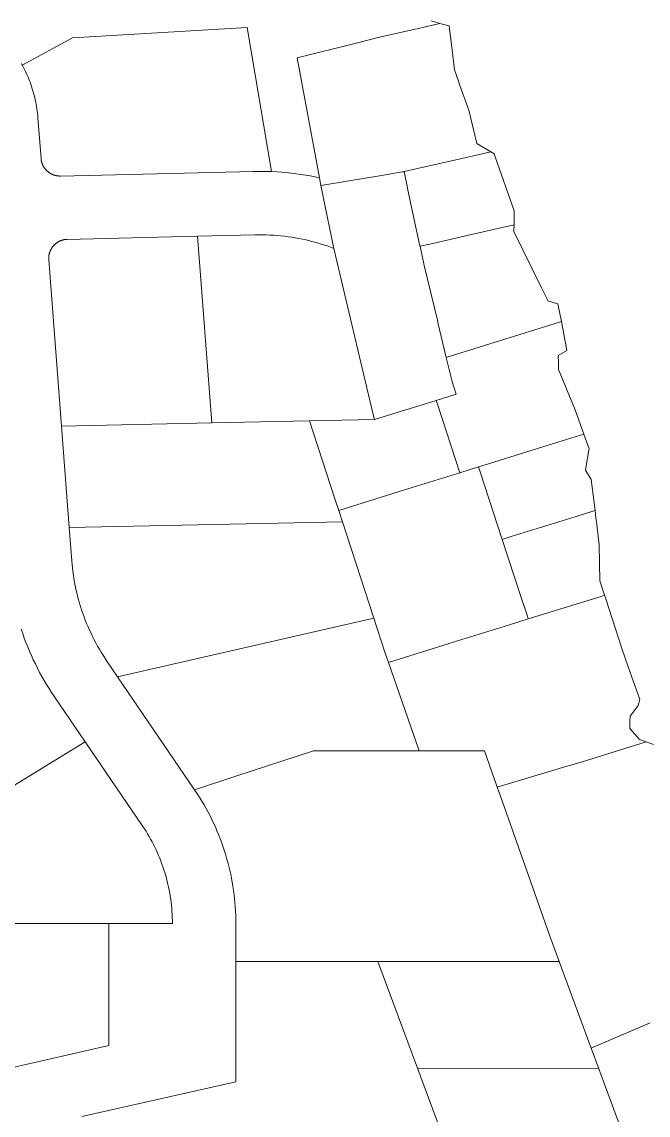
# Model space of a CAD drawing. Header units: feet. Extents: x 865220 to 2774701, y -2240498 to 961524.
# Drawn here: x 2770849 to 2771343, y 956421 to 957282 of the extents above; entities that cross this region are included whole.
import ezdxf

# ---------------------------------------------------------------- set-up
doc = ezdxf.new("R2010")
doc.units = ezdxf.units.FT
doc.header["$LTSCALE"] = 0.015
doc.header["$MEASUREMENT"] = 0
doc.layers.add('Parcels', color=7, linetype='Continuous', lineweight=0)

msp = doc.modelspace()

# ---------------------------------------------------------------- linework, layer by layer
at = {"layer": 'Parcels', "lineweight": 5, "ltscale": 100}
for p, q in [((2771178.51, 957281.05), (2771163.64, 957277.65)), ((2771163.64, 957277.65), (2771178.51, 957281.05)), ((2771178.51, 957281.05), (2771171.65, 957282.97)), ((2771185.74, 957279.03), (2771178.51, 957281.05)), ((2771026.46, 957277.67), (2770888.78, 957269.75)), ((2770888.78, 957269.75), (2771026.46, 957277.67)), ((2771045.63, 957164.29), (2771026.46, 957277.67)), ((2771130.82, 957270.15), (2771163.64, 957277.65)), ((2771187.99, 957259.88), (2771185.74, 957279.03)), ((2770849.27, 957248.22), (2770888.78, 957269.75)), ((2771112.45, 957265.54), (2771065.98, 957253.87)), ((2771130.82, 957270.15), (2771112.45, 957265.54)), ((2771112.45, 957265.54), (2771130.82, 957270.15)), ((2771189.82, 957244.33), (2771187.99, 957259.88)), ((2770848.59, 957249.45), (2770849.27, 957248.22)), ((2770849.27, 957248.22), (2770849.46, 957247.87)), ((2770849.46, 957247.87), (2770850.3, 957246.27)), ((2771065.98, 957253.87), (2771083.43, 957159.3)), ((2771083.43, 957159.3), (2771065.98, 957253.87)), ((2770850.3, 957246.27), (2770851.12, 957244.66)), ((2770851.12, 957244.66), (2770851.91, 957243.04)), ((2770851.91, 957243.04), (2770852.67, 957241.4)), ((2770852.67, 957241.4), (2770853.4, 957239.75)), ((2770853.4, 957239.75), (2770854.1, 957238.08)), ((2770854.1, 957238.08), (2770854.77, 957236.41)), ((2771193.04, 957235.44), (2771189.82, 957244.33)), ((2770854.77, 957236.41), (2770855.42, 957234.72)), ((2770855.42, 957234.72), (2770856.03, 957233.02)), ((2770856.03, 957233.02), (2770856.61, 957231.31)), ((2770856.61, 957231.31), (2770857.17, 957229.59)), ((2770857.17, 957229.59), (2770857.69, 957227.86)), ((2771194.26, 957232.06), (2771193.04, 957235.44)), ((2771201.3, 957212.63), (2771194.26, 957232.06)), ((2770857.69, 957227.86), (2770858.19, 957226.13)), ((2770858.19, 957226.13), (2770858.65, 957224.38)), ((2770858.65, 957224.38), (2770859.08, 957222.63)), ((2770859.08, 957222.63), (2770859.49, 957220.86)), ((2770859.49, 957220.86), (2770859.86, 957219.1)), ((2770859.86, 957219.1), (2770860.2, 957217.32)), ((2770860.2, 957217.32), (2770860.51, 957215.54)), ((2770860.51, 957215.54), (2770860.79, 957213.76)), ((2770860.79, 957213.76), (2770861.04, 957211.97)), ((2771207.63, 957186.28), (2771201.3, 957212.63)), ((2770861.04, 957211.97), (2770861.25, 957210.18)), ((2770861.25, 957210.18), (2770861.44, 957208.38)), ((2770861.44, 957208.38), (2770861.59, 957206.58)), ((2770861.59, 957206.58), (2770864.03, 957174.64)), ((2771218.52, 957179.72), (2771204.9, 957176.61)), ((2771218.52, 957179.72), (2771207.63, 957186.28)), ((2771221.12, 957178.15), (2771218.52, 957179.72)), ((2771218.52, 957179.72), (2771218.52, 957179.72)), ((2771221.88, 957176.01), (2771221.12, 957178.15)), ((2770864.03, 957174.64), (2770864.05, 957174.38)), ((2770864.05, 957174.38), (2770864.08, 957174.11)), ((2770864.08, 957174.11), (2770864.11, 957173.85)), ((2770864.11, 957173.85), (2770864.15, 957173.6)), ((2770864.15, 957173.6), (2770864.19, 957173.34)), ((2770864.19, 957173.34), (2770864.23, 957173.08)), ((2770864.23, 957173.08), (2770864.28, 957172.82)), ((2770864.28, 957172.82), (2770864.34, 957172.57)), ((2770864.34, 957172.57), (2770864.4, 957172.31)), ((2770864.4, 957172.31), (2770864.46, 957172.06)), ((2770864.46, 957172.06), (2770864.53, 957171.8)), ((2770864.53, 957171.8), (2770864.6, 957171.55)), ((2770864.6, 957171.55), (2770864.67, 957171.3)), ((2770864.67, 957171.3), (2770864.75, 957171.05)), ((2770864.75, 957171.05), (2770864.84, 957170.8)), ((2770864.84, 957170.8), (2770864.93, 957170.56)), ((2770864.93, 957170.56), (2770865.02, 957170.31)), ((2770865.02, 957170.31), (2770865.12, 957170.07)), ((2770865.12, 957170.07), (2770865.22, 957169.83)), ((2770865.22, 957169.83), (2770865.33, 957169.59)), ((2770865.33, 957169.59), (2770865.43, 957169.35)), ((2770865.43, 957169.35), (2770865.55, 957169.12)), ((2770865.55, 957169.12), (2770865.67, 957168.88)), ((2771150.36, 957164.27), (2771190.03, 957173.21)), ((2771204.9, 957176.61), (2771190.03, 957173.21)), ((2771190.03, 957173.21), (2771204.9, 957176.61)), ((2771237.07, 957133.26), (2771221.88, 957176.01)), ((2770865.67, 957168.88), (2770865.79, 957168.65)), ((2770865.79, 957168.65), (2770865.92, 957168.42)), ((2770865.92, 957168.42), (2770866.05, 957168.2)), ((2770866.05, 957168.2), (2770866.18, 957167.97)), ((2770866.18, 957167.97), (2770866.32, 957167.75)), ((2770866.32, 957167.75), (2770866.46, 957167.53)), ((2770866.46, 957167.53), (2770866.61, 957167.31)), ((2770866.61, 957167.31), (2770866.76, 957167.1)), ((2770866.76, 957167.1), (2770866.91, 957166.89)), ((2770866.91, 957166.89), (2770867.07, 957166.68)), ((2770867.07, 957166.68), (2770867.23, 957166.47)), ((2770867.23, 957166.47), (2770867.39, 957166.27)), ((2770867.39, 957166.27), (2770867.56, 957166.06)), ((2770867.56, 957166.06), (2770867.73, 957165.87)), ((2770867.73, 957165.87), (2770867.91, 957165.67)), ((2770867.91, 957165.67), (2770868.08, 957165.48)), ((2770868.08, 957165.48), (2770868.27, 957165.29)), ((2770868.27, 957165.29), (2770868.45, 957165.11)), ((2770868.45, 957165.11), (2770868.64, 957164.92)), ((2770868.64, 957164.92), (2770868.83, 957164.74)), ((2770868.83, 957164.74), (2770869.02, 957164.57)), ((2770869.02, 957164.57), (2770869.22, 957164.4)), ((2770869.22, 957164.4), (2770869.42, 957164.23)), ((2770869.42, 957164.23), (2770869.62, 957164.06)), ((2770869.62, 957164.06), (2770869.83, 957163.9)), ((2770869.83, 957163.9), (2770870.04, 957163.74)), ((2770870.04, 957163.74), (2770870.25, 957163.59)), ((2770870.25, 957163.59), (2770870.46, 957163.44)), ((2770870.46, 957163.44), (2770870.68, 957163.29)), ((2770870.68, 957163.29), (2770870.9, 957163.15)), ((2770870.9, 957163.15), (2770871.12, 957163.01)), ((2770871.12, 957163.01), (2770871.35, 957162.87)), ((2770871.35, 957162.87), (2770871.57, 957162.74)), ((2770871.57, 957162.74), (2770871.8, 957162.61)), ((2770871.8, 957162.61), (2770872.03, 957162.49)), ((2770872.03, 957162.49), (2770872.27, 957162.37)), ((2770872.27, 957162.37), (2770872.5, 957162.26)), ((2770872.5, 957162.26), (2770872.74, 957162.15)), ((2770872.74, 957162.15), (2770872.98, 957162.04)), ((2770872.98, 957162.04), (2770873.22, 957161.94)), ((2770873.22, 957161.94), (2770873.46, 957161.84)), ((2770873.46, 957161.84), (2770873.7, 957161.74)), ((2770873.7, 957161.74), (2770873.95, 957161.65)), ((2770873.95, 957161.65), (2770874.2, 957161.57)), ((2770874.2, 957161.57), (2770874.45, 957161.49)), ((2770874.45, 957161.49), (2770874.7, 957161.41)), ((2770874.7, 957161.41), (2770874.95, 957161.34)), ((2770874.95, 957161.34), (2770875.2, 957161.27)), ((2770875.2, 957161.27), (2770875.45, 957161.2)), ((2770875.45, 957161.2), (2770875.71, 957161.14)), ((2770875.71, 957161.14), (2770875.96, 957161.09)), ((2770875.96, 957161.09), (2770876.22, 957161.04)), ((2770876.22, 957161.04), (2770876.48, 957160.99)), ((2770876.48, 957160.99), (2770876.74, 957160.95)), ((2770876.74, 957160.95), (2770877, 957160.91)), ((2770877, 957160.91), (2770877.26, 957160.88)), ((2770877.26, 957160.88), (2770877.52, 957160.85)), ((2770877.52, 957160.85), (2770877.78, 957160.83)), ((2770877.78, 957160.83), (2770878.04, 957160.81)), ((2770878.04, 957160.81), (2770878.3, 957160.8)), ((2770878.3, 957160.8), (2770878.56, 957160.79)), ((2770878.56, 957160.79), (2770878.82, 957160.78)), ((2770878.82, 957160.78), (2770879.08, 957160.78)), ((2770879.08, 957160.78), (2770879.35, 957160.79)), ((2770879.35, 957160.79), (2771031.33, 957164.43)), ((2771031.33, 957164.43), (2771038.79, 957164.48)), ((2771038.79, 957164.48), (2771042.54, 957164.41)), ((2771042.54, 957164.41), (2771045.63, 957164.29)), ((2771045.63, 957164.29), (2771045.63, 957164.29)), ((2771045.63, 957164.29), (2771046.29, 957164.27)), ((2771046.29, 957164.27), (2771050.04, 957164.06)), ((2771050.04, 957164.06), (2771053.78, 957163.79)), ((2771053.78, 957163.79), (2771057.52, 957163.46)), ((2771057.52, 957163.46), (2771061.25, 957163.06)), ((2771061.25, 957163.06), (2771064.97, 957162.6)), ((2771064.97, 957162.6), (2771068.69, 957162.07)), ((2771068.69, 957162.07), (2771072.39, 957161.47)), ((2771072.39, 957161.47), (2771076.08, 957160.81)), ((2771076.08, 957160.81), (2771079.77, 957160.09)), ((2771134.08, 957161.56), (2771084.65, 957153.42)), ((2771084.65, 957153.42), (2771134.08, 957161.56)), ((2771134.08, 957161.56), (2771148.76, 957163.97)), ((2771148.76, 957163.97), (2771149.78, 957164.14)), ((2771150.36, 957164.27), (2771149.78, 957164.14)), ((2771149.78, 957164.14), (2771150.36, 957164.27)), ((2771152.88, 957151.51), (2771150.36, 957164.27)), ((2771150.36, 957164.27), (2771152.88, 957151.51)), ((2771079.77, 957160.09), (2771083.43, 957159.3)), ((2771083.43, 957159.3), (2771084.65, 957153.42)), ((2771084.65, 957153.42), (2771094.95, 957103.79)), ((2771153.24, 957149.68), (2771152.88, 957151.51)), ((2771152.88, 957151.51), (2771152.88, 957151.51)), ((2771152.88, 957151.51), (2771153.24, 957149.68)), ((2771160.09, 957117.82), (2771153.24, 957149.68)), ((2771236.87, 957122.37), (2771236.99, 957128.78)), ((2771236.99, 957128.78), (2771237.07, 957133.26)), ((2771236.99, 957128.78), (2771236.99, 957128.78)), ((2771162.7, 957105.69), (2771160.09, 957117.82)), ((2771160.09, 957117.82), (2771162.7, 957105.69)), ((2771218.27, 957118.12), (2771203.4, 957114.72)), ((2771203.4, 957114.72), (2771218.27, 957118.12)), ((2771236.87, 957122.37), (2771218.27, 957118.12)), ((2771218.27, 957118.12), (2771236.87, 957122.37)), ((2771236.77, 957117), (2771236.79, 957117.95)), ((2771236.79, 957117.95), (2771236.87, 957122.37)), ((2770877.5, 957108.86), (2770877.28, 957108.72)), ((2770877.73, 957108.99), (2770877.5, 957108.86)), ((2770877.96, 957109.11), (2770877.73, 957108.99)), ((2770878.19, 957109.24), (2770877.96, 957109.11)), ((2770878.42, 957109.35), (2770878.19, 957109.24)), ((2770878.66, 957109.47), (2770878.42, 957109.35)), ((2770878.9, 957109.58), (2770878.66, 957109.47)), ((2770879.14, 957109.68), (2770878.9, 957109.58)), ((2770879.38, 957109.79), (2770879.14, 957109.68)), ((2770879.62, 957109.88), (2770879.38, 957109.79)), ((2770879.86, 957109.98), (2770879.62, 957109.88)), ((2770880.11, 957110.07), (2770879.86, 957109.98)), ((2770880.36, 957110.15), (2770880.11, 957110.07)), ((2770880.61, 957110.23), (2770880.36, 957110.15)), ((2770880.86, 957110.31), (2770880.61, 957110.23)), ((2770881.11, 957110.38), (2770880.86, 957110.31)), ((2770881.36, 957110.45), (2770881.11, 957110.38)), ((2770881.62, 957110.51), (2770881.36, 957110.45)), ((2770881.87, 957110.57), (2770881.62, 957110.51)), ((2770882.13, 957110.62), (2770881.87, 957110.57)), ((2770882.39, 957110.67), (2770882.13, 957110.62)), ((2770882.64, 957110.71), (2770882.39, 957110.67)), ((2770882.9, 957110.75), (2770882.64, 957110.71)), ((2770883.16, 957110.79), (2770882.9, 957110.75)), ((2770883.42, 957110.82), (2770883.16, 957110.79)), ((2770883.68, 957110.85), (2770883.42, 957110.82)), ((2770883.94, 957110.87), (2770883.68, 957110.85)), ((2770884.2, 957110.89), (2770883.94, 957110.87)), ((2770884.46, 957110.9), (2770884.2, 957110.89)), ((2770884.73, 957110.91), (2770884.46, 957110.9)), ((2770987.35, 957113.37), (2770884.73, 957110.91)), ((2771032.52, 957114.45), (2770987.35, 957113.37)), ((2770998.6, 956966.23), (2770987.35, 957113.37)), ((2771035.78, 957114.5), (2771032.52, 957114.45)), ((2771038.66, 957114.49), (2771035.78, 957114.5)), ((2771041.54, 957114.42), (2771038.66, 957114.49)), ((2771044.42, 957114.31), (2771041.54, 957114.42)), ((2771047.29, 957114.15), (2771044.42, 957114.31)), ((2771050.17, 957113.93), (2771047.29, 957114.15)), ((2771053.03, 957113.67), (2771050.17, 957113.93)), ((2771055.89, 957113.35), (2771053.03, 957113.67)), ((2771058.75, 957112.99), (2771055.89, 957113.35)), ((2771061.6, 957112.58), (2771058.75, 957112.99)), ((2771064.44, 957112.11), (2771061.6, 957112.58)), ((2771067.28, 957111.6), (2771064.44, 957112.11)), ((2771070.1, 957111.04), (2771067.28, 957111.6)), ((2771072.91, 957110.43), (2771070.1, 957111.04)), ((2771075.72, 957109.76), (2771072.91, 957110.43)), ((2771078.51, 957109.06), (2771075.72, 957109.76)), ((2771081.29, 957108.3), (2771078.51, 957109.06)), ((2771203.4, 957114.72), (2771170.58, 957107.22)), ((2771170.58, 957107.22), (2771203.4, 957114.72)), ((2771258.55, 957072.66), (2771236.77, 957117)), ((2770870.71, 957100.21), (2770870.64, 957099.96)), ((2770870.79, 957100.46), (2770870.71, 957100.21)), ((2770870.87, 957100.71), (2770870.79, 957100.46)), ((2770870.96, 957100.95), (2770870.87, 957100.71)), ((2770871.05, 957101.2), (2770870.96, 957100.95)), ((2770871.14, 957101.44), (2770871.05, 957101.2)), ((2770871.24, 957101.69), (2770871.14, 957101.44)), ((2770871.34, 957101.93), (2770871.24, 957101.69)), ((2770871.45, 957102.17), (2770871.34, 957101.93)), ((2770871.56, 957102.4), (2770871.45, 957102.17)), ((2770871.68, 957102.64), (2770871.56, 957102.4)), ((2770871.8, 957102.87), (2770871.68, 957102.64)), ((2770871.92, 957103.1), (2770871.8, 957102.87)), ((2770872.05, 957103.33), (2770871.92, 957103.1)), ((2770872.18, 957103.56), (2770872.05, 957103.33)), ((2770872.32, 957103.78), (2770872.18, 957103.56)), ((2770872.45, 957104), (2770872.32, 957103.78)), ((2770872.6, 957104.22), (2770872.45, 957104)), ((2770872.74, 957104.44), (2770872.6, 957104.22)), ((2770872.9, 957104.65), (2770872.74, 957104.44)), ((2770873.05, 957104.86), (2770872.9, 957104.65)), ((2770873.21, 957105.07), (2770873.05, 957104.86)), ((2770873.37, 957105.28), (2770873.21, 957105.07)), ((2770873.53, 957105.48), (2770873.37, 957105.28)), ((2770873.7, 957105.68), (2770873.53, 957105.48)), ((2770873.88, 957105.88), (2770873.7, 957105.68)), ((2770874.05, 957106.07), (2770873.88, 957105.88)), ((2770874.23, 957106.27), (2770874.05, 957106.07)), ((2770874.41, 957106.45), (2770874.23, 957106.27)), ((2770874.6, 957106.64), (2770874.41, 957106.45)), ((2770874.79, 957106.82), (2770874.6, 957106.64)), ((2770874.98, 957107), (2770874.79, 957106.82)), ((2770875.17, 957107.17), (2770874.98, 957107)), ((2770875.37, 957107.34), (2770875.17, 957107.17)), ((2770875.57, 957107.51), (2770875.37, 957107.34)), ((2770875.78, 957107.67), (2770875.57, 957107.51)), ((2770875.98, 957107.84), (2770875.78, 957107.67)), ((2770876.19, 957107.99), (2770875.98, 957107.84)), ((2770876.4, 957108.15), (2770876.19, 957107.99)), ((2770876.62, 957108.3), (2770876.4, 957108.15)), ((2770876.84, 957108.44), (2770876.62, 957108.3)), ((2770877.06, 957108.58), (2770876.84, 957108.44)), ((2770877.28, 957108.72), (2770877.06, 957108.58)), ((2771084.05, 957107.49), (2771081.29, 957108.3)), ((2771086.8, 957106.64), (2771084.05, 957107.49)), ((2771089.53, 957105.73), (2771086.8, 957106.64)), ((2771092.25, 957104.78), (2771089.53, 957105.73)), ((2771094.95, 957103.79), (2771092.25, 957104.78)), ((2771094.95, 957103.79), (2771125.7, 956974.06)), ((2771125.7, 956974.06), (2771094.95, 957103.79)), ((2771094.95, 957103.79), (2771094.95, 957103.79)), ((2771162.76, 957105.44), (2771162.7, 957105.69)), ((2771162.7, 957105.69), (2771162.76, 957105.44)), ((2771170.58, 957107.22), (2771162.76, 957105.44)), ((2771162.76, 957105.44), (2771163.03, 957104.19)), ((2771163.03, 957104.19), (2771166.02, 957090.31)), ((2771166.02, 957090.31), (2771163.03, 957104.19)), ((2770870.1, 957096.6), (2770870.09, 957096.34)), ((2770870.09, 957096.34), (2770870.09, 957096.08)), ((2770870.09, 957096.08), (2770870.09, 957095.82)), ((2770870.09, 957095.82), (2770870.09, 957095.56)), ((2770870.09, 957095.56), (2770870.1, 957095.3)), ((2770870.12, 957096.87), (2770870.1, 957096.6)), ((2770870.1, 957095.3), (2770870.13, 957094.77)), ((2770870.14, 957097.13), (2770870.12, 957096.87)), ((2770870.13, 957094.77), (2770880.16, 956963.67)), ((2770870.16, 957097.39), (2770870.14, 957097.13)), ((2770870.19, 957097.65), (2770870.16, 957097.39)), ((2770870.22, 957097.91), (2770870.19, 957097.65)), ((2770870.26, 957098.17), (2770870.22, 957097.91)), ((2770870.3, 957098.42), (2770870.26, 957098.17)), ((2770870.34, 957098.68), (2770870.3, 957098.42)), ((2770870.4, 957098.94), (2770870.34, 957098.68)), ((2770870.45, 957099.2), (2770870.4, 957098.94)), ((2770870.51, 957099.45), (2770870.45, 957099.2)), ((2770870.57, 957099.7), (2770870.51, 957099.45)), ((2770870.64, 957099.96), (2770870.57, 957099.7)), ((2771166.02, 957090.31), (2771176.44, 957047.14)), ((2771176.44, 957047.14), (2771166.02, 957090.31)), ((2771263.16, 957063.28), (2771258.55, 957072.66)), ((2771258.55, 957072.66), (2771258.55, 957072.66)), ((2771263.57, 957062.45), (2771263.16, 957063.28)), ((2771271.4, 957060.21), (2771263.57, 957062.45)), ((2771274.15, 957046.09), (2771271.4, 957060.21)), ((2771176.85, 957045.43), (2771176.44, 957047.14)), ((2771176.85, 957045.43), (2771183.49, 957017.92)), ((2771183.49, 957017.92), (2771176.85, 957045.43)), ((2771241.33, 957035.89), (2771265.21, 957043.31)), ((2771274.15, 957046.09), (2771265.21, 957043.31)), ((2771265.21, 957043.31), (2771274.15, 957046.09)), ((2771278.58, 957023.34), (2771274.15, 957046.09)), ((2771241.33, 957035.89), (2771190.01, 957019.94)), ((2771190.01, 957019.94), (2771241.33, 957035.89)), ((2771271.69, 957019.27), (2771278.58, 957023.34)), ((2771190.01, 957019.94), (2771183.49, 957017.92)), ((2771183.49, 957017.92), (2771188.36, 956997.77)), ((2771271.84, 957013.96), (2771271.69, 957019.27)), ((2771272, 957008.25), (2771271.84, 957013.96)), ((2771275.59, 956999.53), (2771272, 957008.25)), ((2771188.36, 956997.77), (2771191.25, 956988.93)), ((2771285.06, 956976.52), (2771275.59, 956999.53)), ((2771191.25, 956988.93), (2771175.49, 956984.05)), ((2771126.9, 956969.01), (2771175.49, 956984.05)), ((2771175.49, 956984.05), (2771126.9, 956969.01)), ((2771175.49, 956984.05), (2771176.47, 956981.03)), ((2771194.14, 956926.99), (2771176.47, 956981.03)), ((2771125.7, 956974.06), (2771126.9, 956969.01)), ((2771291.92, 956957.38), (2771285.06, 956976.52)), ((2770880.16, 956963.67), (2770998.6, 956966.23)), ((2770998.6, 956966.23), (2770880.16, 956963.67)), ((2770880.16, 956963.67), (2770886.27, 956883.79)), ((2770998.6, 956966.23), (2771075.58, 956967.9)), ((2770998.6, 956966.23), (2770998.6, 956966.23)), ((2771075.58, 956967.9), (2771126.9, 956969.01)), ((2771095.65, 956906.52), (2771075.58, 956967.9)), ((2771291.92, 956957.38), (2771268.03, 956949.95)), ((2771296.04, 956945.88), (2771291.92, 956957.38)), ((2771291.92, 956957.38), (2771291.92, 956957.38)), ((2771268.03, 956949.95), (2771216.72, 956934.01)), ((2771216.72, 956934.01), (2771268.03, 956949.95)), ((2771295.6, 956943.43), (2771296.04, 956945.88)), ((2771293.1, 956929.15), (2771295.6, 956943.43)), ((2771208.9, 956931.58), (2771194.14, 956926.99)), ((2771194.14, 956926.99), (2771208.9, 956931.58)), ((2771208.97, 956931.6), (2771208.9, 956931.58)), ((2771208.9, 956931.58), (2771208.97, 956931.6)), ((2771216.72, 956934.01), (2771208.97, 956931.6)), ((2771210.19, 956927.64), (2771208.97, 956931.6)), ((2771297.68, 956921.72), (2771293.1, 956929.15)), ((2771146.45, 956912.17), (2771194.14, 956926.99)), ((2771194.14, 956926.99), (2771194.14, 956926.99)), ((2771227.63, 956874.57), (2771210.19, 956927.64)), ((2771300.71, 956897.28), (2771297.68, 956921.72)), ((2771098.65, 956897.32), (2771146.4, 956912.16)), ((2771146.4, 956912.16), (2771146.45, 956912.17)), ((2771098.65, 956897.32), (2771095.65, 956906.52)), ((2771098.65, 956897.32), (2771101.56, 956888.45)), ((2771098.65, 956897.32), (2771098.65, 956897.32)), ((2771299.68, 956896.96), (2771285.83, 956892.66)), ((2771285.83, 956892.66), (2771299.68, 956896.96)), ((2771300.71, 956897.28), (2771299.68, 956896.96)), ((2771299.68, 956896.96), (2771300.71, 956897.28)), ((2771301.46, 956891.24), (2771300.71, 956897.28)), ((2771300.71, 956897.28), (2771300.71, 956897.28)), ((2770886.27, 956883.79), (2771101.56, 956888.45)), ((2771126.42, 956812.41), (2771101.56, 956888.45)), ((2771285.83, 956892.66), (2771234.52, 956876.72)), ((2771234.52, 956876.72), (2771285.83, 956892.66)), ((2771301.79, 956888.55), (2771301.46, 956891.24)), ((2771304.07, 956870.18), (2771301.79, 956888.55)), ((2770886.27, 956883.79), (2770888.27, 956857.64)), ((2771234.52, 956876.72), (2771227.63, 956874.57)), ((2771227.63, 956874.57), (2771234.52, 956876.72)), ((2771242.25, 956829.63), (2771227.63, 956874.57)), ((2771227.63, 956874.57), (2771227.63, 956874.57)), ((2771304.59, 956841.83), (2771304.07, 956870.18)), ((2770888.27, 956857.64), (2770888.51, 956854.82)), ((2770888.51, 956854.82), (2770888.8, 956852.01)), ((2770888.8, 956852.01), (2770889.13, 956849.2)), ((2770889.13, 956849.2), (2770889.52, 956846.4)), ((2770889.52, 956846.4), (2770889.96, 956843.6)), ((2770889.96, 956843.6), (2770890.44, 956840.81)), ((2771308.27, 956830.53), (2771304.59, 956841.83)), ((2770890.44, 956840.81), (2770890.98, 956838.04)), ((2770890.98, 956838.04), (2770891.56, 956835.27)), ((2770891.56, 956835.27), (2770892.19, 956832.51)), ((2770892.19, 956832.51), (2770892.87, 956829.76)), ((2770892.87, 956829.76), (2770893.59, 956827.03)), ((2770893.59, 956827.03), (2770894.37, 956824.31)), ((2771247.35, 956813.96), (2771242.25, 956829.63)), ((2771305.42, 956829.64), (2771254.1, 956813.7)), ((2771305.42, 956829.64), (2771308.27, 956830.53)), ((2771309.19, 956827.7), (2771308.27, 956830.53)), ((2771308.27, 956830.53), (2771308.27, 956830.53)), ((2771321.96, 956788.51), (2771309.19, 956827.7)), ((2770894.37, 956824.31), (2770895.19, 956821.6)), ((2770895.19, 956821.6), (2770896.06, 956818.91)), ((2770896.06, 956818.91), (2770896.97, 956816.23)), ((2770896.97, 956816.23), (2770897.93, 956813.57)), ((2770897.93, 956813.57), (2770898.94, 956810.93)), ((2770898.94, 956810.93), (2770900, 956808.3)), ((2770900, 956808.3), (2770901.1, 956805.69)), ((2770924.42, 956766.27), (2771126.42, 956812.41)), ((2771126.42, 956812.41), (2770924.42, 956766.27)), ((2771126.42, 956812.41), (2771135.13, 956785.77)), ((2771126.42, 956812.41), (2771126.42, 956812.41)), ((2771135.13, 956785.77), (2771126.42, 956812.41)), ((2771248.05, 956811.82), (2771233.29, 956807.23)), ((2771233.29, 956807.23), (2771248.05, 956811.82)), ((2771247.35, 956813.96), (2771248.05, 956811.82)), ((2771248.09, 956811.83), (2771248.05, 956811.82)), ((2771248.09, 956811.83), (2771254.1, 956813.7)), ((2770849.59, 956800.28), (2770848.4, 956803.79)), ((2770850.83, 956796.8), (2770849.59, 956800.28)), ((2770901.1, 956805.69), (2770902.24, 956803.11)), ((2770902.24, 956803.11), (2770903.43, 956800.54)), ((2770903.43, 956800.54), (2770904.67, 956797.99)), ((2771233.29, 956807.23), (2771185.55, 956792.4)), ((2770852.14, 956793.33), (2770850.83, 956796.8)), ((2770853.51, 956789.89), (2770852.14, 956793.33)), ((2770904.67, 956797.99), (2770905.94, 956795.47)), ((2770905.94, 956795.47), (2770907.27, 956792.97)), ((2770907.27, 956792.97), (2770908.63, 956790.49)), ((2770908.63, 956790.49), (2770910.04, 956788.04)), ((2771184.98, 956792.22), (2771137.97, 956777.61)), ((2771137.97, 956777.61), (2771184.98, 956792.22)), ((2771184.98, 956792.22), (2771185.55, 956792.4)), ((2770854.94, 956786.48), (2770853.51, 956789.89)), ((2770856.42, 956783.09), (2770854.94, 956786.48)), ((2770857.97, 956779.72), (2770856.42, 956783.09)), ((2770910.04, 956788.04), (2770911.49, 956785.61)), ((2770911.49, 956785.61), (2770912.99, 956783.21)), ((2770912.99, 956783.21), (2770915.97, 956778.67)), ((2771135.13, 956785.77), (2771137.97, 956777.61)), ((2771137.97, 956777.61), (2771135.13, 956785.77)), ((2771326.93, 956774.23), (2771321.96, 956788.51)), ((2770859.58, 956776.39), (2770857.97, 956779.72)), ((2770861.24, 956773.08), (2770859.58, 956776.39)), ((2770862.96, 956769.8), (2770861.24, 956773.08)), ((2770915.97, 956778.67), (2770924.42, 956766.27)), ((2771137.97, 956777.61), (2771162.21, 956707.98)), ((2771137.97, 956777.61), (2771137.97, 956777.61)), ((2771335.91, 956748.37), (2771326.93, 956774.23)), ((2770864.74, 956766.56), (2770862.96, 956769.8)), ((2770866.57, 956763.34), (2770864.74, 956766.56)), ((2770924.42, 956766.27), (2770985.08, 956677.33)), ((2770868.46, 956760.16), (2770866.57, 956763.34)), ((2770870.4, 956757.01), (2770868.46, 956760.16)), ((2770872.4, 956753.89), (2770870.4, 956757.01)), ((2770874.67, 956750.5), (2770872.4, 956753.89)), ((2770898.89, 956714.98), (2770874.67, 956750.5)), ((2771334.77, 956743.67), (2771335.91, 956748.37)), ((2771328.32, 956735.4), (2771334.77, 956743.67)), ((2771328.14, 956725.43), (2771328.24, 956731.04)), ((2771328.24, 956731.04), (2771328.32, 956735.4)), ((2771335.85, 956716.89), (2771328.14, 956725.43)), ((2770726.24, 956609.56), (2770898.89, 956714.98)), ((2770898.89, 956714.98), (2770898.89, 956714.98)), ((2770943.78, 956649.17), (2770898.89, 956714.98)), ((2771341.02, 956715.06), (2771289.71, 956699.11)), ((2771341.02, 956715.06), (2771335.85, 956716.89)), ((2771346.8, 956713.02), (2771341.02, 956715.06)), ((2771341.02, 956715.06), (2771341.02, 956715.06)), ((2771017.62, 956687.98), (2771078.72, 956707.98)), ((2771078.72, 956707.98), (2771162.21, 956707.98)), ((2771162.21, 956707.98), (2771213.57, 956707.97)), ((2771162.21, 956707.98), (2771162.21, 956707.98)), ((2771213.57, 956707.97), (2771223.64, 956679.43)), ((2771275.84, 956695.02), (2771289.71, 956699.11)), ((2770985.08, 956677.33), (2771017.62, 956687.98)), ((2771223.64, 956679.43), (2771271.6, 956693.75)), ((2771275.84, 956695.02), (2771271.6, 956693.75)), ((2771223.64, 956679.43), (2771226.17, 956672.24)), ((2770985.08, 956677.33), (2770987.44, 956673.78)), ((2770987.44, 956673.78), (2770989.19, 956671.04)), ((2770989.19, 956671.04), (2770990.9, 956668.25)), ((2771226.17, 956672.24), (2771266.05, 956559.18)), ((2771266.05, 956559.18), (2771226.17, 956672.24)), ((2770990.9, 956668.25), (2770992.56, 956665.44)), ((2770992.56, 956665.44), (2770994.16, 956662.6)), ((2770994.16, 956662.6), (2770995.72, 956659.73)), ((2770995.72, 956659.73), (2770997.23, 956656.83)), ((2770997.23, 956656.83), (2770998.68, 956653.91)), ((2770998.68, 956653.91), (2771000.09, 956650.97)), ((2770945.51, 956646.57), (2770943.78, 956649.17)), ((2770943.78, 956649.17), (2770943.78, 956649.17)), ((2770946.79, 956644.55), (2770945.51, 956646.57)), ((2770948.04, 956642.51), (2770946.79, 956644.55)), ((2771000.09, 956650.97), (2771001.44, 956648)), ((2771001.44, 956648), (2771002.74, 956645)), ((2771002.74, 956645), (2771003.99, 956641.99)), ((2770949.25, 956640.45), (2770948.04, 956642.51)), ((2770950.43, 956638.37), (2770949.25, 956640.45)), ((2770951.57, 956636.27), (2770950.43, 956638.37)), ((2770952.67, 956634.15), (2770951.57, 956636.27)), ((2771003.99, 956641.99), (2771005.19, 956638.95)), ((2771005.19, 956638.95), (2771006.33, 956635.9)), ((2771006.33, 956635.9), (2771007.42, 956632.82)), ((2770953.74, 956632.01), (2770952.67, 956634.15)), ((2770954.77, 956629.85), (2770953.74, 956632.01)), ((2770955.76, 956627.68), (2770954.77, 956629.85)), ((2770956.71, 956625.48), (2770955.76, 956627.68)), ((2771007.42, 956632.82), (2771008.45, 956629.72)), ((2771008.45, 956629.72), (2771009.43, 956626.61)), ((2771009.43, 956626.61), (2771010.36, 956623.48)), ((2770957.63, 956623.28), (2770956.71, 956625.48)), ((2770958.5, 956621.05), (2770957.63, 956623.28)), ((2770959.34, 956618.81), (2770958.5, 956621.05)), ((2770960.14, 956616.56), (2770959.34, 956618.81)), ((2771010.36, 956623.48), (2771011.23, 956620.34)), ((2771011.23, 956620.34), (2771012.05, 956617.18)), ((2770960.89, 956614.29), (2770960.14, 956616.56)), ((2770961.61, 956612.01), (2770960.89, 956614.29)), ((2770962.29, 956609.72), (2770961.61, 956612.01)), ((2770962.93, 956607.41), (2770962.29, 956609.72)), ((2771012.05, 956617.18), (2771012.81, 956614)), ((2771012.81, 956614), (2771013.52, 956610.82)), ((2771013.52, 956610.82), (2771014.17, 956607.62)), ((2770963.53, 956605.1), (2770962.93, 956607.41)), ((2770964.09, 956602.77), (2770963.53, 956605.1)), ((2770964.6, 956600.44), (2770964.09, 956602.77)), ((2771014.17, 956607.62), (2771014.76, 956604.41)), ((2771014.76, 956604.41), (2771015.3, 956601.19)), ((2771015.3, 956601.19), (2771015.78, 956597.96)), ((2770965.08, 956598.1), (2770964.6, 956600.44)), ((2770965.51, 956595.75), (2770965.08, 956598.1)), ((2770965.91, 956593.39), (2770965.51, 956595.75)), ((2770966.26, 956591.02), (2770965.91, 956593.39)), ((2771015.78, 956597.96), (2771016.21, 956594.73)), ((2771016.21, 956594.73), (2771016.57, 956591.49)), ((2770966.57, 956588.65), (2770966.26, 956591.02)), ((2770966.84, 956586.28), (2770966.57, 956588.65)), ((2770967.07, 956583.9), (2770966.84, 956586.28)), ((2770967.26, 956581.51), (2770967.07, 956583.9)), ((2771016.57, 956591.49), (2771016.89, 956588.24)), ((2771016.89, 956588.24), (2771017.14, 956584.98)), ((2771017.14, 956584.98), (2771017.34, 956581.73)), ((2770967.4, 956579.13), (2770967.26, 956581.51)), ((2770967.51, 956576.74), (2770967.4, 956579.13)), ((2770967.57, 956574.35), (2770967.51, 956576.74)), ((2771017.34, 956581.73), (2771017.48, 956578.47)), ((2771017.48, 956578.47), (2771017.6, 956575.2)), ((2771017.6, 956575.2), (2771017.59, 956571.94)), ((2770917.6, 956571.97), (2770822.2, 956571.98)), ((2770917.58, 956475.75), (2770917.6, 956571.97)), ((2770917.6, 956571.97), (2770917.6, 956571.97)), ((2770917.6, 956571.97), (2770967.59, 956571.96)), ((2770967.59, 956571.96), (2770967.57, 956574.35)), ((2771017.59, 956571.94), (2771017.58, 956541.96)), ((2771266.29, 956558.54), (2771266.05, 956559.18)), ((2771266.29, 956558.54), (2771272.45, 956541.94)), ((2771272.45, 956541.94), (2771266.29, 956558.54)), ((2771017.58, 956541.96), (2771017.55, 956447.11)), ((2771129.47, 956541.95), (2771017.58, 956541.96)), ((2771221.94, 956541.94), (2771129.47, 956541.95)), ((2771129.47, 956541.95), (2771160.77, 956458.08)), ((2771129.47, 956541.95), (2771129.47, 956541.95)), ((2771221.94, 956541.94), (2771272.45, 956541.94)), ((2771221.94, 956541.94), (2771221.94, 956541.94)), ((2771297.69, 956473.76), (2771272.45, 956541.94)), ((2771298.14, 956473.95), (2771344.12, 956493.67)), ((2770822.16, 956454.18), (2770917.58, 956475.75)), ((2771297.69, 956473.76), (2771298.14, 956473.95)), ((2771303.75, 956457.41), (2771297.69, 956473.76)), ((2771252.26, 956457.65), (2771160.77, 956458.08)), ((2771191.8, 956374.93), (2771160.77, 956458.08)), ((2771303.75, 956457.41), (2771252.26, 956457.65)), ((2771335.04, 956372.87), (2771303.75, 956457.41)), ((2771303.75, 956457.41), (2771303.75, 956457.41)), ((2771017.55, 956447.11), (2770896.31, 956419.92))]:
    msp.add_line(p, q, dxfattribs=at)

doc.saveas('drawing.dxf')
